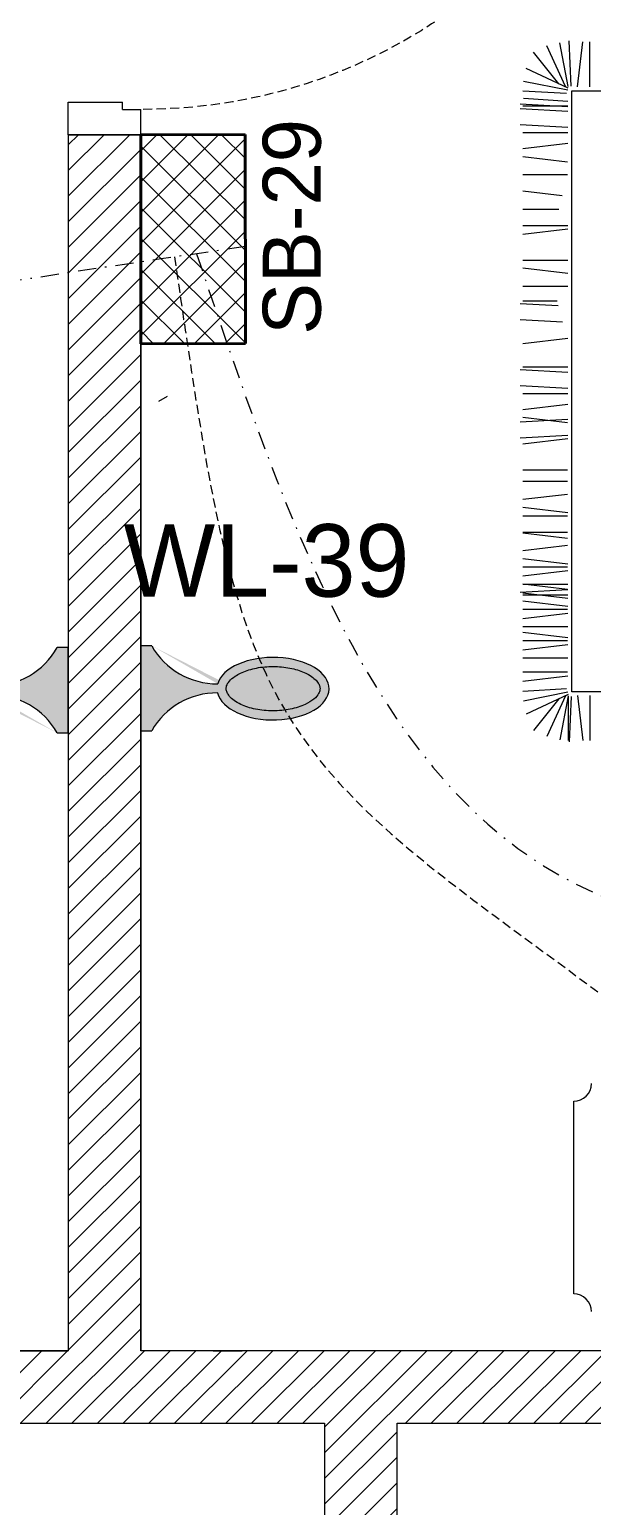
# Model space of a CAD drawing. Header units: inches. Extents: x 109699 to 44449955, y -10987 to 15824140.
# Drawn here: x 197873.3 to 197912, y -3769.5 to -3667.8 of the extents above; entities that cross this region are included whole.
import ezdxf

# ---------------------------------------------------------------- set-up
doc = ezdxf.new("R2010")
doc.units = ezdxf.units.IN
doc.header["$LTSCALE"] = 5
doc.header["$MEASUREMENT"] = 0
for name, pattern in [('DASHDOT', [1, 0.5, -0.25, 0, -0.25]), ('DASHED2', [0.375, 0.25, -0.125]), ('HIDDEN', [0.375, 0.25, -0.125])]:
    doc.linetypes.add(name, pattern=pattern)
doc.layers.get('0').update_dxf_attribs({"color": 123})
for name, color, linetype, lineweight in [('@NORMAL', 7, 'Continuous', 5), ('door', 8, 'Continuous', 9), ('E-Con-Point', 5, 'DASHED2', 13), ('E-SB-Switch-Board', 106, 'Continuous', 18), ('E-WL-Wall-Light', 232, 'Continuous', 15), ('ha', 252, 'Continuous', 5), ('SB', 1, 'DASHDOT', 20), ('WALL-1', 8, 'Continuous', 9)]:
    doc.layers.add(name, color=color, linetype=linetype, lineweight=lineweight)
doc.layers.add('FURNITUR', color=7, linetype='Continuous', lineweight=5, true_color=0xe8e8e8)
doc.styles.get("Standard").update_dxf_attribs({"font": 'times.ttf'})

# ---------------------------------------------------------------- blocks, each defined once
blk = doc.blocks.new('Door-40')
at = {"layer": 'door', "ltscale": 0.5}
for p, q in [((0, 40), (5, 40)), ((0, 40), (0, 37.75)), ((5, 40), (5, 38.24999999999636)), ((0, 37.75), (3.75, 37.75000000000364)), ((3.75, 38.24999999999636), (3.75, 37.75000000000364)), ((3.75, 38.24999999999636), (5, 38.24999999999636)), ((0, 0), (0, 2.25)), ((0, 2.25), (3.75, 2.249999999996362)), ((3.75, 1.750000000003638), (3.75, 2.249999999996362)), ((5.135000000002037, 2.913192669428099), (5.145000000004075, 2.913192669428099)), ((5.135000000002037, 1.885000000002037), (5.135000000002037, 2.913192669428099)), ((3.75, 1.750000000003638), (5, 1.750000000003638)), ((4.010000000002037, 1.760000000002037), (4.010000000002037, 1.75)), ((5.010000000002037, 1.760000000002037), (4.010000000002037, 1.760000000002037)), ((5, 1.750000000003638), (5.010400642058812, 1.750000000007276)), ((5, 0), (5, 1.750000000003638)), ((5.145000000004075, 1.895000000000437), (5.145000000004075, 1.884599357945262)), ((0, 0), (5, 0)), ((0, 0), (5, 0))]:
    blk.add_line(p, q, dxfattribs=at)
blk.add_lwpolyline([(41.625, 3.145000000000437), (5.145000000004075, 3.145000000000437), (5.145000000004075, 1.895000000000437), (41.625, 1.895000000000437)], close=True, dxfattribs=at)
blk.add_circle((5.135000000002037, 1.760000000002037), 0.1249999999999983, dxfattribs=at)
at = {"layer": 'door', "linetype": 'HIDDEN', "ltscale": 0.5}
blk.add_arc((5.156161382139544, 1.755015969829401), 36.49531813451388, 2.182731632980644, 90.24516611661387, dxfattribs=at)
blk = doc.blocks.new('vfdcx')
at = {"layer": 'FURNITUR'}
for p, q in [((105499.998444552, -19090.94256181321), (105499.998444552, -19470.94256181059)), ((105468.0972724568, -20271.37584627928), (105468.0972724568, -20182.49543015701)), ((105468.0972724568, -20271.37584627928), (105468.0972724568, -20182.49543015701)), ((105492.1958643867, -20271.37584627928), (105481.7160450661, -20182.49543015701)), ((105492.1958643867, -20271.37584627928), (105481.7160450661, -20182.49543015701)), ((105505.2172317123, -20269.73029042858), (105508.6560233289, -20180.30026361668)), ((105510.9227739999, -20270.64744447272), (105527.3710693331, -20184.19830578352)), ((105510.9393750285, -20270.64900973493), (105510.9393750285, -20182.64900973883)), ((105516.406202329, -20270.61411287433), (105553.0365137642, -20190.60023730127)), ((105529.1792126049, -20265.23142439111), (105579.267552745, -20202.77373785358)), ((105511.2033624795, -20273.6826379347), (105593.8515708953, -20234.8261914609)), ((105511.5189975735, -20278.00211159921), (105598.7129669342, -20260.56526694594)), ((105000.0060097704, -20279.06911062165), (105503.7866653042, -20279.06911062165)), ((105503.7866653042, -20279.06911062165), (105503.7866653042, -21464.56925796666)), ((105514.2558061602, -20284.68173832663), (105600.1713630871, -20279.5053371243)), ((105511.4799296465, -20309.91793488066), (105600.3603457688, -20299.43811556006)), ((105512.2067661909, -20317.45537559765), (105600.206766187, -20317.45537559765)), ((105511.4799296465, -20345.21042387643), (105600.3603457688, -20345.21042387643)), ((105511.4799296465, -20371.67020332855), (105600.3603457688, -20361.19038400067)), ((105512.2067661909, -20379.20764403827), (105600.206766187, -20379.20764403827)), ((105511.4799296465, -20385.37733262785), (105600.3603457688, -20395.85715195573)), ((105511.4799296465, -20406.91979543919), (105600.3603457688, -20406.91979543919)), ((105511.4799296465, -20433.37957488403), (105600.3603457688, -20422.89975556343)), ((105512.2067661909, -20440.91701560102), (105600.206766187, -20440.91701560102)), ((105511.4799296465, -20447.0867041906), (105600.3603457688, -20457.56652351121)), ((105511.4799296465, -20462.86155544077), (105600.3603457688, -20473.34137476866)), ((105511.4799296465, -20469.84706374643), (105600.3603457688, -20469.84706374643)), ((105511.4799296465, -20480.32688307432), (105605.5880741227, -20475.08697340674)), ((105511.4799296465, -20490.80670239493), (105600.3603457688, -20490.80670239493)), ((105512.2067661909, -20480.59388411786), (105600.3603457688, -20491.06693353098)), ((105511.4799296465, -20517.26648184705), (105600.3603457688, -20506.78666251917)), ((105512.2067661909, -20524.80392255676), (105600.206766187, -20524.80392255676)), ((105511.4799296465, -20530.97361114634), (105600.3603457688, -20541.45343047423)), ((105512.2067661909, -20567.64620887554), (105600.3603457688, -20557.17315946241)), ((105512.2067661909, -20581.39930270555), (105600.3603457688, -20591.87235211868)), ((105512.2067661909, -20592.91597826233), (105600.206766187, -20592.91597826233)), ((105511.4799296465, -20631.77902973404), (105600.3603457688, -20642.25884906192)), ((105512.2067661909, -20625.60934114446), (105600.206766187, -20625.60934114446)), ((105512.2067661909, -20668.45162746323), (105600.3603457688, -20657.97857805011)), ((105512.2067661909, -20693.72139685003), (105600.206766187, -20693.72139685003)), ((105512.2067661909, -20715.88647154714), (105600.206766187, -20715.88647154714)), ((105511.4799296465, -20777.82883866313), (105600.3603457688, -20767.34901934252)), ((105511.4799296465, -20784.59069717211), (105605.5880741227, -20779.35078750453)), ((105511.4799296465, -20816.023385241), (105605.5880741227, -20810.78347557342)), ((105512.2067661909, -20809.26829663951), (105600.3603457688, -20819.74134605991)), ((105511.4799296465, -20845.9408943687), (105600.3603457688, -20835.46107504809)), ((105511.4799296465, -20866.89376310971), (105600.3603457688, -20866.89376310971)), ((105511.4799296465, -20877.37358243759), (105605.5880741227, -20882.61349209789)), ((106318.1547879035, -20852.43812081018), (106301.0488324388, -20862.31424880781)), ((105511.4799296465, -20908.80627050648), (105605.5880741227, -20914.04618016678)), ((105511.4799296465, -20919.28608982709), (105600.3603457688, -20919.28608982709)), ((105511.4799296465, -20976.11335237308), (105600.3603457688, -20965.63353305247)), ((105521.8643668454, -21008.12424239267), (105605.5880741227, -21012.78595010228)), ((105530.7651919033, -21040.05252538774), (105605.5880741227, -21044.21863817117)), ((105532.6395395136, -21049.45854783147), (105600.3603457688, -21049.45854783147)), ((105511.4799296465, -21078.670927012), (105600.206766187, -21078.670927012)), ((105511.4799296465, -21103.85434488273), (105600.3603457688, -21114.41374581192)), ((105511.4799296465, -21129.84802882567), (105600.206766187, -21129.84802882567)), ((105511.4799296465, -21191.79039594166), (105600.3603457688, -21181.31057662105)), ((105511.4799296465, -21197.96008453124), (105600.206766187, -21197.96008453124)), ((105522.4581835613, -21257.14113218566), (105600.3603457688, -21266.39626622056)), ((105529.4228250318, -21230.65344742064), (105600.206766187, -21230.65344742064)), ((105512.2067661909, -21298.76550312621), (105600.206766187, -21298.76550312621)), ((105512.2067661909, -21324.03527251301), (105600.3603457688, -21334.50832192613)), ((105511.4799296465, -21360.7078702422), (105600.3603457688, -21350.22805091432)), ((105511.4799296465, -21381.66073898321), (105600.3603457688, -21381.66073898321)), ((105511.4799296465, -21392.14055830381), (105605.5880741227, -21397.38046797139)), ((105511.4799296465, -21423.5732463727), (105605.5880741227, -21428.81315603301)), ((105511.4799296465, -21432.98270298111), (105605.5880741227, -21438.22261264142)), ((105511.4799296465, -21434.05306570059), (105600.3603457688, -21434.05306570059)), ((105511.4799296465, -21443.46252230172), (105599.1990612133, -21449.56373436582)), ((105514.2558061602, -21458.95663026169), (105600.1713630871, -21464.13303145675)), ((105503.7866653042, -21464.56925796666), (103894.035287511, -21464.56925796666)), ((105468.0972724568, -21472.26252230177), (105468.0972724568, -21561.14293842403)), ((105492.1958643867, -21472.26252230177), (105481.7160450661, -21561.14293842403)), ((105505.2172317123, -21473.90807815974), (105508.6560233289, -21563.33810496436)), ((105510.9227739999, -21472.99092410832), (105527.3710693331, -21559.4400628048)), ((105511.2033624795, -21469.95573065362), (105593.8515708953, -21508.81217712742)), ((105511.5189975735, -21465.63625698911), (105598.7129669342, -21483.07310163511)), ((105516.406202329, -21473.02425570671), (105553.0365137642, -21553.03813127977)), ((105529.1792126049, -21478.40694419721), (105579.267552745, -21540.86463072746))]:
    blk.add_line(p, q, dxfattribs=at)
for centre, start, end in [((105499.998444552, -19055.94256180972), 180, 270), ((105499.998444552, -19505.94256181408), 90, 180)]:
    blk.add_arc(centre, 35, start, end, dxfattribs=at)
blk = doc.blocks.new('A$C4DCB0E22')
h = blk.add_hatch()
h.set_pattern_fill('ANSI37', color=256, scale=15, angle=90.05046403147966, style=0)
h.set_pattern_definition([(135.0504640314797, (0, 0), (-1.324656962164393, -1.326992438783809), []), (225.0504640314796, (0, 0), (1.326992438783809, -1.324656962164393), [])])
h.paths.add_polyline_path([(0.0158499618895469, -4.176303718850249e-06), (-3.779117417224143e-06, 17.9999888419976), (8.999992730033242, 18.00791571250107), (9.015846471040199, 0.007922694199763214)])
at = {"lineweight": 40}
for p, q in [((-3.779117417224143e-06, 17.9999888419976), (8.999992730033242, 18.00791571250107)), ((0.0158499618895469, -4.176303718850249e-06), (-3.779117417224143e-06, 17.9999888419976)), ((9.015846471040199, 0.007922694199763214), (8.999992730033242, 18.00791571250107)), ((0.0158499618895469, -4.176303718850249e-06), (9.015846471040199, 0.007922694199763214))]:
    blk.add_line(p, q, dxfattribs=at)
blk = doc.blocks.new('E-W-LIGHT')
at = {"linetype": 'ByBlock', "ltscale": 0.5}
h = blk.add_hatch(color=256, dxfattribs=at)
h.dxf.hatch_style = 1
h.set_gradient(color1=(255, 255, 255), color2=(255, 255, 0), name='CYLINDER')
edge = h.paths.add_edge_path()
edge.add_spline(control_points=[(-96.71110423948552, 1.235367220396483), (-96.8976251288622, 1.235367220396483), (-97.08530367817384, 1.204590695443009), (-97.49532330615068, 1.060408411101338), (-97.71769888777162, 0.9452617532663472), (-98.18859363857634, 0.6007580769133996), (-98.4360601757027, 0.3712016227401077), (-98.9274233233457, -0.2076466389563343), (-99.17095937526851, -0.5565722783421756), (-99.79256403547286, -1.649000525487912), (-100.1403411294208, -2.496475964584042), (-100.6655547252501, -4.389078901701514), (-100.8435119435345, -5.433326140728264), (-100.996858843053, -7.577941591604359), (-100.9723680002039, -8.677864733885961), (-100.7253955626443, -10.7881619923927), (-100.5027117058065, -11.79805679996582), (-99.90205506231798, -13.59089832466863), (-99.52349327352754, -14.37265162368595), (-98.79708591162027, -15.46144462183512), (-98.46289770719719, -15.83531695936959), (-97.82402795464219, -16.37320808014224), (-97.52292902289115, -16.53708124557815), (-97.0332651008719, -16.69867335386745), (-96.83300356165012, -16.72444707740215), (-96.42760539585558, -16.70413243760904), (-96.21918910161975, -16.65733367471884), (-95.75858057275782, -16.45705756399432), (-95.50712660475898, -16.30138572900886), (-94.98330090317799, -15.85001415615693), (-94.71221849052682, -15.55449414506236), (-94.18744122004225, -14.82684639582039), (-93.93399672563008, -14.39521060388152), (-93.32240182252819, -13.09860869282319), (-93.0057716383552, -12.13470487732181), (-92.57508722519842, -10.03980369670334), (-92.46055768618565, -8.90959698224412), (-92.45565766659526, -6.646794607945969), (-92.56528275998282, -5.514732191470296), (-92.98715107886524, -3.412587944823316), (-93.29985699109132, -2.443281268231641), (-93.99092435031811, -0.9549615958549695), (-94.34810290115182, -0.3877643056552464), (-95.07582621573985, 0.4836147841888085), (-95.44374809115733, 0.7854262440646148), (-96.01798165069457, 1.105607693885873), (-96.24029005175481, 1.180327462172805), (-96.53763867025813, 1.228459302029147), (-96.62438560181026, 1.235367220396483), (-96.71110423948552, 1.235367220396483)], knot_values=[0, 0, 0, 0, 0.194197829587449, 0.194197829587449, 0.388395659174898, 0.388395659174898, 0.582593488762347, 0.582593488762347, 0.776791318349796, 0.776791318349796, 1.110216687407361, 1.110216687407361, 1.443642056464925, 1.443642056464925, 1.77706742552249, 1.77706742552249, 2.110492794580054, 2.110492794580054, 2.443918163637619, 2.443918163637619, 2.701496175378678, 2.701496175378678, 2.959074187119738, 2.959074187119738, 3.169612053741, 3.169612053741, 3.380149920362263, 3.380149920362263, 3.590687786983526, 3.590687786983526, 3.801225653604789, 3.801225653604789, 4.011763520226051, 4.011763520226051, 4.360140390670959, 4.360140390670959, 4.708517261115867, 4.708517261115867, 5.056894131560775, 5.056894131560775, 5.405271002005684, 5.405271002005684, 5.69307956715584, 5.69307956715584, 5.980888132305996, 5.980888132305996, 6.192897451070847, 6.192897451070847, 6.283185307179586, 6.283185307179586, 6.283185307179586, 6.283185307179586], degree=3, periodic=0)
at = {"layer": 'E-WL-Wall-Light', "linetype": 'ByBlock', "ltscale": 0.5}
h = blk.add_hatch(color=256, dxfattribs=at)
h.dxf.hatch_style = 1
edge = h.paths.add_edge_path()
edge.add_ellipse((-96.71110423948552, -7.740473765769313), major_axis=(0, 10.71660606041263), ratio=0.559300439547623, start_angle=187.7376784571124, end_angle=531.0374031504149)
edge.add_arc((-112.001170541625, -18.46997501720373), 14.35701343791298, -60.53601194170483, 0.5736542653427819, ccw=False)
edge.add_line((-104.9392941575301, -30.97012448799713), (-104.939294157532, -33.06572841662167))
edge.add_line((-104.939294157532, -33.06572841662167), (-88.60969415754215, -33.06572841666017))
edge.add_line((-88.60969415754215, -33.06572841666017), (-88.60969415754002, -30.97012448799946))
edge.add_arc((-81.54781777344922, -18.46997501720374), 14.35701343791298, 179.559619270027, 240.5360119417236, ccw=False)
edge = h.paths.add_edge_path(flags=16)
edge.add_spline(control_points=[(-96.71110423948552, 1.235367220396483), (-96.8976251288622, 1.235367220396483), (-97.08530367817384, 1.204590695443009), (-97.49532330615068, 1.060408411101338), (-97.71769888777162, 0.9452617532663472), (-98.18859363857634, 0.6007580769133996), (-98.4360601757027, 0.3712016227401077), (-98.9274233233457, -0.2076466389563343), (-99.17095937526851, -0.5565722783421756), (-99.79256403547286, -1.649000525487912), (-100.1403411294208, -2.496475964584042), (-100.6655547252501, -4.389078901701514), (-100.8435119435345, -5.433326140728264), (-100.996858843053, -7.577941591604359), (-100.9723680002039, -8.677864733885961), (-100.7253955626443, -10.7881619923927), (-100.5027117058065, -11.79805679996582), (-99.90205506231798, -13.59089832466863), (-99.52349327352754, -14.37265162368595), (-98.79708591162027, -15.46144462183512), (-98.46289770719719, -15.83531695936959), (-97.82402795464219, -16.37320808014224), (-97.52292902289115, -16.53708124557815), (-97.0332651008719, -16.69867335386745), (-96.83300356165012, -16.72444707740215), (-96.42760539585558, -16.70413243760904), (-96.21918910161975, -16.65733367471884), (-95.75858057275782, -16.45705756399432), (-95.50712660475898, -16.30138572900886), (-94.98330090317799, -15.85001415615693), (-94.71221849052682, -15.55449414506236), (-94.18744122004225, -14.82684639582039), (-93.93399672563008, -14.39521060388152), (-93.32240182252819, -13.09860869282319), (-93.0057716383552, -12.13470487732181), (-92.57508722519842, -10.03980369670334), (-92.46055768618565, -8.90959698224412), (-92.45565766659526, -6.646794607945969), (-92.56528275998282, -5.514732191470296), (-92.98715107886524, -3.412587944823316), (-93.29985699109132, -2.443281268231641), (-93.99092435031811, -0.9549615958549695), (-94.34810290115182, -0.3877643056552464), (-95.07582621573985, 0.4836147841888085), (-95.44374809115733, 0.7854262440646148), (-96.01798165069457, 1.105607693885873), (-96.24029005175481, 1.180327462172805), (-96.53763867025813, 1.228459302029147), (-96.62438560181026, 1.235367220396483), (-96.71110423948552, 1.235367220396483)], knot_values=[0, 0, 0, 0, 0.194197829587449, 0.194197829587449, 0.388395659174898, 0.388395659174898, 0.582593488762347, 0.582593488762347, 0.776791318349796, 0.776791318349796, 1.110216687407361, 1.110216687407361, 1.443642056464925, 1.443642056464925, 1.77706742552249, 1.77706742552249, 2.110492794580054, 2.110492794580054, 2.443918163637619, 2.443918163637619, 2.701496175378678, 2.701496175378678, 2.959074187119738, 2.959074187119738, 3.169612053741, 3.169612053741, 3.380149920362263, 3.380149920362263, 3.590687786983526, 3.590687786983526, 3.801225653604789, 3.801225653604789, 4.011763520226051, 4.011763520226051, 4.360140390670959, 4.360140390670959, 4.708517261115867, 4.708517261115867, 5.056894131560775, 5.056894131560775, 5.405271002005684, 5.405271002005684, 5.69307956715584, 5.69307956715584, 5.980888132305996, 5.980888132305996, 6.192897451070847, 6.192897451070847, 6.283185307179586, 6.283185307179586, 6.283185307179586, 6.283185307179586], degree=3, periodic=0)
for p, q in [((-104.9392941575301, -30.97012448799713), (-104.939294157532, -33.06572841662167)), ((-88.60969415754215, -33.06572841666017), (-88.60969415754002, -30.97012448803655)), ((-104.939294157532, -33.06572841662167), (-88.60969415754215, -33.06572841666017))]:
    blk.add_line(p, q)
at = {"linetype": 'ByBlock', "ltscale": 0.5}
for centre, start, end in [((-112.001170541625, -18.46997501720374), 299.4639880582952, 0.5736542653427851), ((-81.54781777344922, -18.46997501720374), 179.4263457346572, 240.5360119417045)]:
    blk.add_arc(centre, 14.35701343791298, start, end, dxfattribs=at)
blk.add_ellipse((-96.71110423948552, -7.740473765769313), major_axis=(0, 10.71660606041263), ratio=0.559300439547623, start_param=3.276640619127039, end_param=9.268351136215248, dxfattribs=at)
blk.add_open_spline([(-96.71110423948552, 1.235367220396483), (-96.8976251288622, 1.235367220396483), (-97.08530367817384, 1.204590695443009), (-97.49532330615068, 1.060408411101338), (-97.71769888777162, 0.9452617532663472), (-98.18859363857634, 0.6007580769133996), (-98.4360601757027, 0.3712016227401077), (-98.9274233233457, -0.2076466389563343), (-99.17095937526851, -0.5565722783421756), (-99.79256403547286, -1.649000525487912), (-100.1403411294208, -2.496475964584042), (-100.6655547252501, -4.389078901701514), (-100.8435119435345, -5.433326140728264), (-100.996858843053, -7.577941591604359), (-100.9723680002039, -8.677864733885961), (-100.7253955626443, -10.7881619923927), (-100.5027117058065, -11.79805679996582), (-99.90205506231798, -13.59089832466863), (-99.52349327352754, -14.37265162368595), (-98.79708591162027, -15.46144462183512), (-98.46289770719719, -15.83531695936959), (-97.82402795464219, -16.37320808014224), (-97.52292902289115, -16.53708124557815), (-97.0332651008719, -16.69867335386745), (-96.83300356165012, -16.72444707740215), (-96.42760539585558, -16.70413243760904), (-96.21918910161975, -16.65733367471884), (-95.75858057275782, -16.45705756399432), (-95.50712660475898, -16.30138572900886), (-94.98330090317799, -15.85001415615693), (-94.71221849052682, -15.55449414506236), (-94.18744122004225, -14.82684639582039), (-93.93399672563008, -14.39521060388152), (-93.32240182252819, -13.09860869282319), (-93.0057716383552, -12.13470487732181), (-92.57508722519842, -10.03980369670334), (-92.46055768618565, -8.90959698224412), (-92.45565766659526, -6.646794607945969), (-92.56528275998282, -5.514732191470296), (-92.98715107886524, -3.412587944823316), (-93.29985699109132, -2.443281268231641), (-93.99092435031811, -0.9549615958549695), (-94.34810290115182, -0.3877643056552464), (-95.07582621573985, 0.4836147841888085), (-95.44374809115733, 0.7854262440646148), (-96.01798165069457, 1.105607693885873), (-96.24029005175481, 1.180327462172805), (-96.53763867025813, 1.228459302029147), (-96.62438560181026, 1.235367220396483), (-96.71110423948552, 1.235367220396483)], degree=3, knots=[0, 0, 0, 0, 0.194197829587449, 0.194197829587449, 0.388395659174898, 0.388395659174898, 0.582593488762347, 0.582593488762347, 0.776791318349796, 0.776791318349796, 1.110216687407361, 1.110216687407361, 1.443642056464925, 1.443642056464925, 1.77706742552249, 1.77706742552249, 2.110492794580054, 2.110492794580054, 2.443918163637619, 2.443918163637619, 2.701496175378678, 2.701496175378678, 2.959074187119738, 2.959074187119738, 3.169612053741, 3.169612053741, 3.380149920362263, 3.380149920362263, 3.590687786983526, 3.590687786983526, 3.801225653604789, 3.801225653604789, 4.011763520226051, 4.011763520226051, 4.360140390670959, 4.360140390670959, 4.708517261115867, 4.708517261115867, 5.056894131560775, 5.056894131560775, 5.405271002005684, 5.405271002005684, 5.69307956715584, 5.69307956715584, 5.980888132305996, 5.980888132305996, 6.192897451070847, 6.192897451070847, 6.283185307179586, 6.283185307179586, 6.283185307179586, 6.283185307179586], dxfattribs=at)

msp = doc.modelspace()

# ---------------------------------------------------------------- hatches: boundary and pattern name
at = {"layer": 'ha'}
h = msp.add_hatch(dxfattribs=at)
h.set_pattern_fill('ANSI31', scale=10, angle=-7.63333123551244e-14, style=0)
h.set_pattern_definition([(44.99999999999989, (144081.319087721, 2531118.532228567), (-0.8838834764831833, 0.8838834764831855), [])])
h.paths.add_polyline_path([(198070.1268214599, -3758.839933129753), (198017.9539269053, -3758.839933129753), (198017.9539269053, -3744.923710079658), (198012.9539269053, -3744.923710079658), (198012.9539269053, -3758.839933129753), (197880.9547300677, -3758.839933129753), (197880.9547300677, -3675.007487029097), (197875.9547300677, -3675.007487029097), (197875.9547300677, -3758.839933129753), (197644.7829029232, -3758.839933130219), (197644.7829029232, -3755.847732289023), (197639.7826393247, -3755.847732289023), (197639.7822857437, -3771.840327756274), (197644.7822550147, -3771.840327756274), (197644.7822550147, -3763.83970088398), (197893.6159703916, -3763.83970088398), (197893.6159703916, -3841.423186646569), (197898.6153224825, -3841.423228396829), (197898.6159703916, -3763.839933130219), (198030.12682146, -3763.839933129753), (198030.12682146, -3773.522297506481), (198030.12682146, -3775.131821604706), (198035.12682146, -3775.131821604706), (198035.1269705493, -3768.839702074443), (198070.1268214599, -3768.840164185063)])

# ---------------------------------------------------------------- linework, layer by layer
at = {"layer": '@NORMAL'}
for p, q in [((197875.9547300677, -3675.007487029097, 1.060381397020056), (197875.9547300677, -3758.839933129753, 1.060381397020087)), ((197875.9547300677, -3675.007487029097, 1.060381397020038), (197880.9547300677, -3675.007487029097, 1.060381397020038)), ((197880.9547300677, -3675.007487029097, 1.060381397020056), (197880.9547300677, -3758.839933129753, 1.060381397020087)), ((197644.7829029232, -3758.839933129753, 0.8603813970198573), (197875.9547300677, -3758.839933129753, 0.8603813970198573)), ((197885.953123743, -3758.839933129753, 0.8603813970198573), (197887.9547300677, -3758.839933129753, 0.8603813970198573)), ((197644.7820997609, -3763.839933129753, 1.357551479428487), (197893.6159703916, -3763.839933129753, 1.357551479428487))]:
    msp.add_line(p, q, dxfattribs=at)
at = {"layer": 'E-Con-Point', "ltscale": 0.5}
for points in [[(197883.2868498273, -3683.431658754606, 0.1686447187733117), (197885.0404367815, -3695.029416349415, -0.2469759009928151), (197890.0744605531, -3713.19627484223, 1.872603413335069), (197910.3869237689, -3732.575917027836, 1.257551479397208), (197946.9771522857, -3749.720209616678, 1.257551479397208), (197948.162562354, -3730.766204317759), (197946.9543284865, -3696.920700909275), (197932.4191671338, -3662.707190830817), (197954.1708660325, -3637.069110938406, 0.07855242090380443)], [(197905.8239719124, -3834.214762171771, 0.5581817325667089), (197902.3665149592, -3823.053497835641, 0.9946472506889508), (197907.7353699503, -3802.654383687543, 1.257551479397208), (197971.8156734724, -3769.03714761783, 1.443341795824587), (197962.5421639472, -3813.334413411798, 0.9661369443860224), (197965.7596549004, -3873.303986566186, 0.3764601345587908)], [(197776.6993790785, -3815.121856242558, 0.2853377421193635), (197789.0409133667, -3786.635406486501), (197813.0078873251, -3787.215063847852), (197835.4934604643, -3767.331934622675, 1.357551479428487), (197885.3669820534, -3801.863553410633, 1.257551479397208), (197871.547203532, -3819.508943269557), (197832.8772322575, -3828.802768362715, 0.8803466279899226), (197781.4748824435, -3854.431973854543, 0.5385016732790642)]]:
    msp.add_spline(points, degree=3, dxfattribs=at)
at = {"layer": 'SB', "ltscale": 0.5}
for points in [[(197918.1664303259, -3480.511375934195), (197879.2371270856, -3491.247553433252), (197856.5033807229, -3580.248174875062), (197779.1216147354, -3667.623578822622), (197761.6149592505, -3715.613349291776), (197656.8808755843, -3719.146257082518, 0.7196086545801741)], [(197680.5031271463, -3723.04835760455, 0.8619938400189692), (197711.2851685526, -3737.566555722751), (197764.6376911328, -3686.692862081185), (197878.9628232446, -3575.173371014494), (197918.4166226607, -3562.680824924439), (197924.8397916277, -3544.004318705179, 0.1785524209039124)], [(197888.1636090725, -3682.71928833726, 0.1785524209039124), (197798.8218499543, -3706.135446407327), (197764.4124612985, -3724.601671705681), (197680.5031271463, -3723.04835760455, 0.8619938400189692)], [(197884.8023331155, -3683.209739806919, 0.1717234433541841), (197908.0361937475, -3724.973356284801), (197963.692074331, -3734.310409141737), (198005.7455024305, -3751.644195318672, 0.1785524209039124)], [(197989.6610044281, -3983.209568172122, 0.1632158499592506), (197976.1758059472, -3927.034237340882), (197977.5715159678, -3903.701200256921, 0.1632158499592506), (197930.5596672372, -3907.84110864258), (197789.8831267526, -3809.238325008799, -0.04026317985090747), (197657.3859443963, -3766.596907718881, 1.357551479428487)], [(197881.2644607783, -4186.028690765797), (197891.8199864449, -4080.199614006546), (197881.8357134167, -4035.807421842273), (197841.7655084135, -3904.515938993271), (197801.9862207855, -3805.549522001664), (197663.9766229787, -3767.080870901016, 1.357551479428487)], [(197980.0878817234, -4185.083061786114), (197978.4243535664, -4143.988326652499), (197966.3155351148, -4108.438481427784), (197980.8807668286, -4040.216146375065, 0.291434139944613), (197915.2544462807, -3991.310191272347), (197845.8532069354, -3839.400657011567, -0.06870740550734084), (197663.9766229787, -3767.080870901016, 1.357551479428487)], [(197905.8271170369, -3837.785668118087, 0.5581817325667089), (197801.4653390001, -3800.952412839739), (197663.9766229787, -3767.437604111836, 1.282405094839117)]]:
    msp.add_spline(points, degree=3, dxfattribs=at)
at = {"layer": 'WALL-1', "elevation": 1.257551479397208}
for points in [[(198070.1268214598, -3768.839933129753), (198070.1268214602, -3758.839933129753), (198017.9539269053, -3758.839933129753), (198017.9539269053, -3744.923710079658), (198012.9539269053, -3744.923710079658), (198012.9539269053, -3758.839933129753), (197880.9547300677, -3758.839933129753), (197880.9547300677, -3675.007487029097), (197875.9547300677, -3675.007487029097), (197875.9547300677, -3758.839933129753), (197644.7829029232, -3758.839933130219), (197644.7875653015, -3755.847732289023), (197639.7826393247, -3755.847732289023), (197639.7822857437, -3771.840327756274)], [(197644.7822550147, -3771.840327756274), (197644.7822550147, -3763.83970088398), (197893.6159703916, -3763.839933130219), (197893.6159703916, -3841.423186646569)], [(197898.6153224828, -3841.423186646569), (197898.6159703916, -3763.839933130219), (198030.12682146, -3763.839933129753), (198030.12682146, -3775.131821604706)]]:
    msp.add_lwpolyline(points, dxfattribs=at)

# ---------------------------------------------------------------- block references
at = {"layer": '@NORMAL', "xscale": 0.03494400001363829, "yscale": 0.03494400001363829, "zscale": 0.03494400001363829, "rotation": 180}
msp.add_blockref('vfdcx', (201597.374996194, -4422.036278594545, 0.0857903163960998), dxfattribs=at)
at = {"layer": 'door', "xscale": -1, "rotation": 180}
msp.add_blockref('Door-40', (197875.9547300674, -3635.007487029097, 1.060381397020038), dxfattribs=at)
at = {"layer": 'E-SB-Switch-Board', "xscale": 0.8002315484918654, "yscale": 0.8002315484918654, "zscale": 0.8002315484918654}
msp.add_blockref('A$C4DCB0E22', (197880.9547330919, -3689.411645972965, 0.1785524209039124), dxfattribs=at)
at = {"layer": 'E-WL-Wall-Light', "xscale": 0.3601041968213394, "yscale": 0.3601041968213394, "zscale": 0.3601041968213394}
for p, rotation in [((197864.0476224939, -3678.456493642133, 1.257551479397208), 90), ((197892.8618376415, -3748.022349358095, 1.872603413335069), 270)]:
    msp.add_blockref('E-W-LIGHT', p, dxfattribs=dict(at, rotation=rotation))

# ---------------------------------------------------------------- texts
at = {"layer": 'E-SB-Switch-Board', "insert": (197889.3599679207, -3688.795751399686, -0.2591568341238096), "char_height": 4, "width": 14.72456830652664, "attachment_point": 1, "rotation": 89.99999999999993}
msp.add_mtext('{\\fCentury Gothic|b0|i0|c0|p34;SB-29}', dxfattribs=at)
at = {"layer": 'E-WL-Wall-Light', "insert": (197899.4684892696, -3706.926168944027, 2.321609579690656), "char_height": 5, "width": 24.08470202641911, "attachment_point": 9}
msp.add_mtext('{\\fCentury Gothic|b0|i0|c0|p34;WL-39}', dxfattribs=at)

doc.saveas('drawing.dxf')
